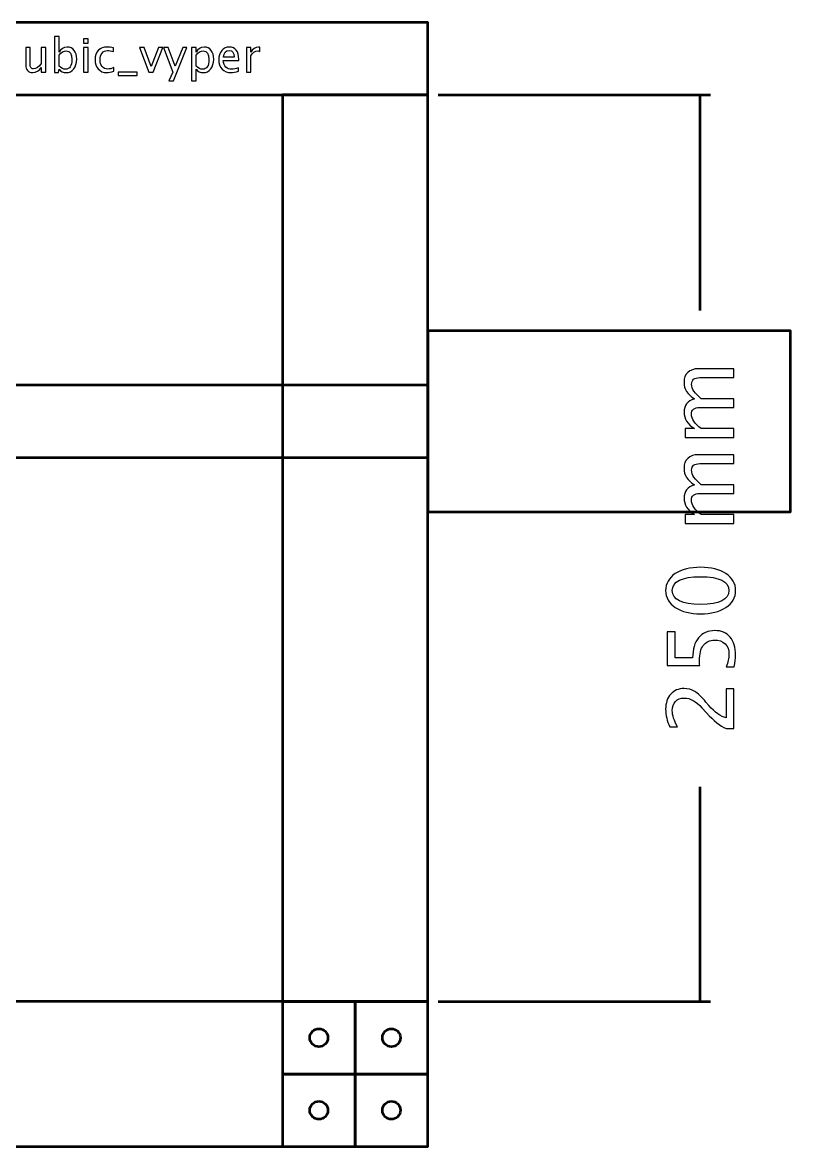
# Model space of a CAD drawing. Header units: centimetres. Extents: x -71 to 58, y -28 to 40.
# Drawn here: x 36.33 to 57.5, y -27.5 to 3.5 of the extents above; entities that cross this region are included whole.
import ezdxf

# ---------------------------------------------------------------- set-up
doc = ezdxf.new("R2010")
doc.units = ezdxf.units.CM
doc.header["$MEASUREMENT"] = 0
doc.layers.add('Layer 1', color=7, linetype='Continuous')

msp = doc.modelspace()

# ---------------------------------------------------------------- linework, layer by layer
at = {"layer": 'Layer 1', "lineweight": 53}
for points in [[(12.5, 1.49999), (47.5, 1.49999), (47.5, 3.49999), (12.5, 3.49999), (12.5, 1.49999)], [(47.5, -10.00001), (57.5, -10.00001), (57.5, -5.00001), (47.5, -5.00001), (47.5, -10.00001)], [(12.5, -8.50001), (47.5, -8.50001), (47.5, -6.50001), (12.5, -6.50001), (12.5, -8.50001)], [(12.5, -27.50001), (47.5, -27.50001), (47.5, -23.50001), (12.5, -23.50001), (12.5, -27.50001)], [(43.5, -27.50001), (47.5, -27.50001), (47.5, -23.50001), (43.5, -23.50001), (43.5, -27.50001)], [(43.5, -25.50001), (45.5, -25.50001), (45.5, -23.50001), (43.5, -23.50001), (43.5, -25.50001)], [(45.5, -25.50001), (47.5, -25.50001), (47.5, -23.50001), (45.5, -23.50001), (45.5, -25.50001)], [(43.5, -27.50001), (45.5, -27.50001), (45.5, -25.50001), (43.5, -25.50001), (43.5, -27.50001)], [(45.5, -27.50001), (47.5, -27.50001), (47.5, -25.50001), (45.5, -25.50001), (45.5, -27.50001)]]:
    msp.add_lwpolyline(points, close=True, dxfattribs=at)
for centre in [(44.50001, -24.5), (46.50001, -24.5), (44.50001, -26.5), (46.50001, -26.5)]:
    msp.add_ellipse(centre, major_axis=(0, 0.25), ratio=1, dxfattribs=at)
at = {"layer": 'Layer 1'}
for points, knots in [([(37.21596, 2.12491), (37.21596, 2.12491), (37.21596, 3.11282), (37.21596, 3.11282), (37.21596, 3.11282), (37.21596, 3.11282), (37.33802, 3.11282), (37.33802, 3.11282), (37.33802, 3.11282), (37.33802, 3.11282), (37.33802, 2.67905), (37.33802, 2.67905), (37.33802, 2.67905), (37.38803, 2.77335), (37.46325, 2.82039), (37.56349, 2.82039), (37.56349, 2.82039), (37.64465, 2.82039), (37.70843, 2.79093), (37.75505, 2.73181), (37.75505, 2.73181), (37.80167, 2.67269), (37.82498, 2.59195), (37.82498, 2.4896), (37.82498, 2.4896), (37.82498, 2.37814), (37.79849, 2.28808), (37.74572, 2.21985), (37.74572, 2.21985), (37.69296, 2.1514), (37.62345, 2.11728), (37.53742, 2.11728), (37.53742, 2.11728), (37.45753, 2.11728), (37.39099, 2.1478), (37.33802, 2.20904), (37.33802, 2.20904), (37.33802, 2.20904), (37.32318, 2.12491), (37.32318, 2.12491), (37.32318, 2.12491), (37.32318, 2.12491), (37.21596, 2.12491), (37.21596, 2.12491)], [0, 0, 0, 0, 0.08333333, 0.08333333, 0.08333333, 0.08333333, 0.16666667, 0.16666667, 0.16666667, 0.16666667, 0.25, 0.25, 0.25, 0.25, 0.33333333, 0.33333333, 0.33333333, 0.33333333, 0.41666667, 0.41666667, 0.41666667, 0.41666667, 0.5, 0.5, 0.5, 0.5, 0.58333333, 0.58333333, 0.58333333, 0.58333333, 0.66666667, 0.66666667, 0.66666667, 0.66666667, 0.75, 0.75, 0.75, 0.75, 0.83333333, 0.83333333, 0.83333333, 0.83333333, 1, 1, 1, 1]), ([(36.84894, 2.13254), (36.84894, 2.13254), (36.84894, 2.25926), (36.84894, 2.25926), (36.84894, 2.25926), (36.78388, 2.16454), (36.70484, 2.11728), (36.61202, 2.11728), (36.61202, 2.11728), (36.55311, 2.11728), (36.50628, 2.13572), (36.47153, 2.1728), (36.47153, 2.1728), (36.43657, 2.20989), (36.41919, 2.25968), (36.41919, 2.32262), (36.41919, 2.32262), (36.41919, 2.32262), (36.41919, 2.8064), (36.41919, 2.8064), (36.41919, 2.8064), (36.41919, 2.8064), (36.54125, 2.8064), (36.54125, 2.8064), (36.54125, 2.8064), (36.54125, 2.8064), (36.54125, 2.36246), (36.54125, 2.36246), (36.54125, 2.36246), (36.54125, 2.31181), (36.54866, 2.276), (36.56329, 2.25481), (36.56329, 2.25481), (36.57812, 2.23341), (36.6027, 2.22281), (36.63724, 2.22281), (36.63724, 2.22281), (36.71183, 2.22281), (36.78261, 2.27176), (36.84894, 2.36988), (36.84894, 2.36988), (36.84894, 2.36988), (36.84894, 2.8064), (36.84894, 2.8064), (36.84894, 2.8064), (36.84894, 2.8064), (36.97099, 2.8064), (36.97099, 2.8064), (36.97099, 2.8064), (36.97099, 2.8064), (36.97099, 2.13254), (36.97099, 2.13254), (36.97099, 2.13254), (36.97099, 2.13254), (36.84894, 2.13254), (36.84894, 2.13254)], [0, 0, 0, 0, 0.06666667, 0.06666667, 0.06666667, 0.06666667, 0.13333333, 0.13333333, 0.13333333, 0.13333333, 0.2, 0.2, 0.2, 0.2, 0.26666667, 0.26666667, 0.26666667, 0.26666667, 0.33333333, 0.33333333, 0.33333333, 0.33333333, 0.4, 0.4, 0.4, 0.4, 0.46666667, 0.46666667, 0.46666667, 0.46666667, 0.53333333, 0.53333333, 0.53333333, 0.53333333, 0.6, 0.6, 0.6, 0.6, 0.66666667, 0.66666667, 0.66666667, 0.66666667, 0.73333333, 0.73333333, 0.73333333, 0.73333333, 0.8, 0.8, 0.8, 0.8, 0.86666667, 0.86666667, 0.86666667, 0.86666667, 1, 1, 1, 1]), ([(38.01612, 2.92973), (38.01612, 2.92973), (38.01612, 3.05179), (38.01612, 3.05179), (38.01612, 3.05179), (38.01612, 3.05179), (38.13818, 3.05179), (38.13818, 3.05179), (38.13818, 3.05179), (38.13818, 3.05179), (38.13818, 2.92973), (38.13818, 2.92973), (38.13818, 2.92973), (38.13818, 2.92973), (38.01612, 2.92973), (38.01612, 2.92973)], [0, 0, 0, 0, 0.2, 0.2, 0.2, 0.2, 0.4, 0.4, 0.4, 0.4, 0.6, 0.6, 0.6, 0.6, 1, 1, 1, 1]), ([(38.01612, 2.13254), (38.01612, 2.13254), (38.01612, 2.8064), (38.01612, 2.8064), (38.01612, 2.8064), (38.01612, 2.8064), (38.13818, 2.8064), (38.13818, 2.8064), (38.13818, 2.8064), (38.13818, 2.8064), (38.13818, 2.13254), (38.13818, 2.13254), (38.13818, 2.13254), (38.13818, 2.13254), (38.01612, 2.13254), (38.01612, 2.13254)], [0, 0, 0, 0, 0.2, 0.2, 0.2, 0.2, 0.4, 0.4, 0.4, 0.4, 0.6, 0.6, 0.6, 0.6, 1, 1, 1, 1]), ([(38.85146, 2.15288), (38.77242, 2.12915), (38.70418, 2.11728), (38.64676, 2.11728), (38.64676, 2.11728), (38.55564, 2.11728), (38.4802, 2.15098), (38.42023, 2.21815), (38.42023, 2.21815), (38.36026, 2.28554), (38.33017, 2.37051), (38.33017, 2.47286), (38.33017, 2.47286), (38.33017, 2.58221), (38.35983, 2.6676), (38.41917, 2.72863), (38.41917, 2.72863), (38.4785, 2.78987), (38.56136, 2.82039), (38.66774, 2.82039), (38.66774, 2.82039), (38.72008, 2.82039), (38.77899, 2.81318), (38.84383, 2.79877), (38.84383, 2.79877), (38.84383, 2.79877), (38.84383, 2.69579), (38.84383, 2.69579), (38.84383, 2.69579), (38.77496, 2.71613), (38.7188, 2.7263), (38.67558, 2.7263), (38.67558, 2.7263), (38.61285, 2.7263), (38.56263, 2.70278), (38.52512, 2.65595), (38.52512, 2.65595), (38.48761, 2.60912), (38.46875, 2.54661), (38.46875, 2.46862), (38.46875, 2.46862), (38.46875, 2.39297), (38.48825, 2.33194), (38.52703, 2.28511), (38.52703, 2.28511), (38.56581, 2.23849), (38.61645, 2.21518), (38.67939, 2.21518), (38.67939, 2.21518), (38.73512, 2.21518), (38.79234, 2.22959), (38.85146, 2.25841), (38.85146, 2.25841), (38.85146, 2.25841), (38.85146, 2.15288), (38.85146, 2.15288)], [0, 0, 0, 0, 0.06666667, 0.06666667, 0.06666667, 0.06666667, 0.13333333, 0.13333333, 0.13333333, 0.13333333, 0.2, 0.2, 0.2, 0.2, 0.26666667, 0.26666667, 0.26666667, 0.26666667, 0.33333333, 0.33333333, 0.33333333, 0.33333333, 0.4, 0.4, 0.4, 0.4, 0.46666667, 0.46666667, 0.46666667, 0.46666667, 0.53333333, 0.53333333, 0.53333333, 0.53333333, 0.6, 0.6, 0.6, 0.6, 0.66666667, 0.66666667, 0.66666667, 0.66666667, 0.73333333, 0.73333333, 0.73333333, 0.73333333, 0.8, 0.8, 0.8, 0.8, 0.86666667, 0.86666667, 0.86666667, 0.86666667, 1, 1, 1, 1]), ([(39.81076, 2.13254), (39.81076, 2.13254), (39.55986, 2.8064), (39.55986, 2.8064), (39.55986, 2.8064), (39.55986, 2.8064), (39.68192, 2.8064), (39.68192, 2.8064), (39.68192, 2.8064), (39.68192, 2.8064), (39.87751, 2.28278), (39.87751, 2.28278), (39.87751, 2.28278), (39.87751, 2.28278), (40.08454, 2.8064), (40.08454, 2.8064), (40.08454, 2.8064), (40.08454, 2.8064), (40.1994, 2.8064), (40.1994, 2.8064), (40.1994, 2.8064), (40.1994, 2.8064), (39.93303, 2.13254), (39.93303, 2.13254), (39.93303, 2.13254), (39.93303, 2.13254), (39.81076, 2.13254), (39.81076, 2.13254)], [0, 0, 0, 0, 0.125, 0.125, 0.125, 0.125, 0.25, 0.25, 0.25, 0.25, 0.375, 0.375, 0.375, 0.375, 0.5, 0.5, 0.5, 0.5, 0.625, 0.625, 0.625, 0.625, 0.75, 0.75, 0.75, 0.75, 1, 1, 1, 1]), ([(40.36829, 1.88715), (40.36829, 1.88715), (40.47763, 2.13169), (40.47763, 2.13169), (40.47763, 2.13169), (40.47763, 2.13169), (40.21656, 2.8064), (40.21656, 2.8064), (40.21656, 2.8064), (40.21656, 2.8064), (40.34752, 2.8064), (40.34752, 2.8064), (40.34752, 2.8064), (40.34752, 2.8064), (40.54163, 2.29613), (40.54163, 2.29613), (40.54163, 2.29613), (40.54163, 2.29613), (40.74866, 2.8064), (40.74866, 2.8064), (40.74866, 2.8064), (40.74866, 2.8064), (40.86372, 2.8064), (40.86372, 2.8064), (40.86372, 2.8064), (40.86372, 2.8064), (40.49543, 1.88715), (40.49543, 1.88715), (40.49543, 1.88715), (40.49543, 1.88715), (40.36829, 1.88715), (40.36829, 1.88715)], [0, 0, 0, 0, 0.11111111, 0.11111111, 0.11111111, 0.11111111, 0.22222222, 0.22222222, 0.22222222, 0.22222222, 0.33333333, 0.33333333, 0.33333333, 0.33333333, 0.44444444, 0.44444444, 0.44444444, 0.44444444, 0.55555556, 0.55555556, 0.55555556, 0.55555556, 0.66666667, 0.66666667, 0.66666667, 0.66666667, 0.77777778, 0.77777778, 0.77777778, 0.77777778, 1, 1, 1, 1]), ([(40.99278, 1.88715), (40.99278, 1.88715), (40.99278, 2.8064), (40.99278, 2.8064), (40.99278, 2.8064), (40.99278, 2.8064), (41.11484, 2.8064), (41.11484, 2.8064), (41.11484, 2.8064), (41.11484, 2.8064), (41.11484, 2.67905), (41.11484, 2.67905), (41.11484, 2.67905), (41.16485, 2.77335), (41.24007, 2.82039), (41.34031, 2.82039), (41.34031, 2.82039), (41.42147, 2.82039), (41.48525, 2.79093), (41.53187, 2.73181), (41.53187, 2.73181), (41.57849, 2.67269), (41.6018, 2.59195), (41.6018, 2.4896), (41.6018, 2.4896), (41.6018, 2.37814), (41.57531, 2.28808), (41.52254, 2.21985), (41.52254, 2.21985), (41.46978, 2.1514), (41.40027, 2.11728), (41.31424, 2.11728), (41.31424, 2.11728), (41.23435, 2.11728), (41.16781, 2.1478), (41.11484, 2.20904), (41.11484, 2.20904), (41.11484, 2.20904), (41.11484, 1.88715), (41.11484, 1.88715), (41.11484, 1.88715), (41.11484, 1.88715), (40.99278, 1.88715), (40.99278, 1.88715)], [0, 0, 0, 0, 0.08333333, 0.08333333, 0.08333333, 0.08333333, 0.16666667, 0.16666667, 0.16666667, 0.16666667, 0.25, 0.25, 0.25, 0.25, 0.33333333, 0.33333333, 0.33333333, 0.33333333, 0.41666667, 0.41666667, 0.41666667, 0.41666667, 0.5, 0.5, 0.5, 0.5, 0.58333333, 0.58333333, 0.58333333, 0.58333333, 0.66666667, 0.66666667, 0.66666667, 0.66666667, 0.75, 0.75, 0.75, 0.75, 0.83333333, 0.83333333, 0.83333333, 0.83333333, 1, 1, 1, 1]), ([(42.28753, 2.15415), (42.20552, 2.12957), (42.13538, 2.11728), (42.07689, 2.11728), (42.07689, 2.11728), (41.97709, 2.11728), (41.89592, 2.15034), (41.83341, 2.21624), (41.83341, 2.21624), (41.7709, 2.28215), (41.73954, 2.36754), (41.73954, 2.47265), (41.73954, 2.47265), (41.73954, 2.57458), (41.76709, 2.65828), (41.82239, 2.72376), (41.82239, 2.72376), (41.8777, 2.78903), (41.94848, 2.82166), (42.03472, 2.82166), (42.03472, 2.82166), (42.11631, 2.82166), (42.17946, 2.79263), (42.22396, 2.73457), (42.22396, 2.73457), (42.26846, 2.6765), (42.29071, 2.59428), (42.29071, 2.4877), (42.29071, 2.4877), (42.29071, 2.4877), (42.29007, 2.4504), (42.29007, 2.4504), (42.29007, 2.4504), (42.29007, 2.4504), (41.86414, 2.4504), (41.86414, 2.4504), (41.86414, 2.4504), (41.88194, 2.28935), (41.96056, 2.20883), (42.09978, 2.20883), (42.09978, 2.20883), (42.15085, 2.20883), (42.21336, 2.22324), (42.28753, 2.25206), (42.28753, 2.25206), (42.28753, 2.25206), (42.28753, 2.15415), (42.28753, 2.15415)], [0, 0, 0, 0, 0.07692308, 0.07692308, 0.07692308, 0.07692308, 0.15384615, 0.15384615, 0.15384615, 0.15384615, 0.23076923, 0.23076923, 0.23076923, 0.23076923, 0.30769231, 0.30769231, 0.30769231, 0.30769231, 0.38461538, 0.38461538, 0.38461538, 0.38461538, 0.46153846, 0.46153846, 0.46153846, 0.46153846, 0.53846154, 0.53846154, 0.53846154, 0.53846154, 0.61538462, 0.61538462, 0.61538462, 0.61538462, 0.69230769, 0.69230769, 0.69230769, 0.69230769, 0.76923077, 0.76923077, 0.76923077, 0.76923077, 0.84615385, 0.84615385, 0.84615385, 0.84615385, 1, 1, 1, 1]), ([(42.50134, 2.13254), (42.50134, 2.13254), (42.50134, 2.8064), (42.50134, 2.8064), (42.50134, 2.8064), (42.50134, 2.8064), (42.6234, 2.8064), (42.6234, 2.8064), (42.6234, 2.8064), (42.6234, 2.8064), (42.6234, 2.67905), (42.6234, 2.67905), (42.6234, 2.67905), (42.67192, 2.77335), (42.74228, 2.82039), (42.83467, 2.82039), (42.83467, 2.82039), (42.84717, 2.82039), (42.86031, 2.81933), (42.87387, 2.81721), (42.87387, 2.81721), (42.87387, 2.81721), (42.87387, 2.70299), (42.87387, 2.70299), (42.87387, 2.70299), (42.85268, 2.70999), (42.83403, 2.71359), (42.81793, 2.71359), (42.81793, 2.71359), (42.74037, 2.71359), (42.67553, 2.66782), (42.6234, 2.57606), (42.6234, 2.57606), (42.6234, 2.57606), (42.6234, 2.13254), (42.6234, 2.13254), (42.6234, 2.13254), (42.6234, 2.13254), (42.50134, 2.13254), (42.50134, 2.13254)], [0, 0, 0, 0, 0.09090909, 0.09090909, 0.09090909, 0.09090909, 0.18181818, 0.18181818, 0.18181818, 0.18181818, 0.27272727, 0.27272727, 0.27272727, 0.27272727, 0.36363636, 0.36363636, 0.36363636, 0.36363636, 0.45454545, 0.45454545, 0.45454545, 0.45454545, 0.54545455, 0.54545455, 0.54545455, 0.54545455, 0.63636364, 0.63636364, 0.63636364, 0.63636364, 0.72727273, 0.72727273, 0.72727273, 0.72727273, 0.81818182, 0.81818182, 0.81818182, 0.81818182, 1, 1, 1, 1]), ([(37.33802, 2.29317), (37.40095, 2.23701), (37.46092, 2.20883), (37.51793, 2.20883), (37.51793, 2.20883), (37.57408, 2.20883), (37.61752, 2.23235), (37.64804, 2.27918), (37.64804, 2.27918), (37.67876, 2.32601), (37.69402, 2.39191), (37.69402, 2.4771), (37.69402, 2.4771), (37.69402, 2.63476), (37.64189, 2.71359), (37.53763, 2.71359), (37.53763, 2.71359), (37.4694, 2.71359), (37.40286, 2.67672), (37.33802, 2.60276), (37.33802, 2.60276), (37.33802, 2.60276), (37.33802, 2.29317), (37.33802, 2.29317)], [0, 0, 0, 0, 0.14285714, 0.14285714, 0.14285714, 0.14285714, 0.28571429, 0.28571429, 0.28571429, 0.28571429, 0.42857143, 0.42857143, 0.42857143, 0.42857143, 0.57142857, 0.57142857, 0.57142857, 0.57142857, 0.71428571, 0.71428571, 0.71428571, 0.71428571, 1, 1, 1, 1]), ([(41.11484, 2.29317), (41.17777, 2.23701), (41.23774, 2.20883), (41.29475, 2.20883), (41.29475, 2.20883), (41.3509, 2.20883), (41.39434, 2.23235), (41.42486, 2.27918), (41.42486, 2.27918), (41.45558, 2.32601), (41.47084, 2.39191), (41.47084, 2.4771), (41.47084, 2.4771), (41.47084, 2.63476), (41.41871, 2.71359), (41.31445, 2.71359), (41.31445, 2.71359), (41.24622, 2.71359), (41.17968, 2.67672), (41.11484, 2.60276), (41.11484, 2.60276), (41.11484, 2.60276), (41.11484, 2.29317), (41.11484, 2.29317)], [0, 0, 0, 0, 0.14285714, 0.14285714, 0.14285714, 0.14285714, 0.28571429, 0.28571429, 0.28571429, 0.28571429, 0.42857143, 0.42857143, 0.42857143, 0.42857143, 0.57142857, 0.57142857, 0.57142857, 0.57142857, 0.71428571, 0.71428571, 0.71428571, 0.71428571, 1, 1, 1, 1]), ([(41.8705, 2.54194), (41.8705, 2.54194), (42.16801, 2.54194), (42.16801, 2.54194), (42.16801, 2.54194), (42.16801, 2.66739), (42.12118, 2.73012), (42.02773, 2.73012), (42.02773, 2.73012), (41.93364, 2.73012), (41.8813, 2.66739), (41.8705, 2.54194)], [0, 0, 0, 0, 0.25, 0.25, 0.25, 0.25, 0.5, 0.5, 0.5, 0.5, 1, 1, 1, 1]), ([(38.9661, 2.041), (38.9661, 2.041), (38.9661, 2.13254), (38.9661, 2.13254), (38.9661, 2.13254), (38.9661, 2.13254), (39.49502, 2.13254), (39.49502, 2.13254), (39.49502, 2.13254), (39.49502, 2.13254), (39.49502, 2.041), (39.49502, 2.041), (39.49502, 2.041), (39.49502, 2.041), (38.9661, 2.041), (38.9661, 2.041)], [0, 0, 0, 0, 0.2, 0.2, 0.2, 0.2, 0.4, 0.4, 0.4, 0.4, 0.6, 0.6, 0.6, 0.6, 1, 1, 1, 1]), ([(55.94108, -7.94523), (55.94108, -7.94523), (54.59488, -7.94523), (54.59488, -7.94523), (54.59488, -7.94523), (54.59488, -7.94523), (54.59488, -7.70139), (54.59488, -7.70139), (54.59488, -7.70139), (54.59488, -7.70139), (54.8493, -7.70139), (54.8493, -7.70139), (54.8493, -7.70139), (54.66092, -7.58243), (54.56694, -7.43003), (54.56694, -7.24334), (54.56694, -7.24334), (54.56694, -7.06343), (54.66092, -6.94108), (54.8493, -6.87589), (54.8493, -6.87589), (54.65923, -6.76032), (54.5644, -6.60961), (54.5644, -6.42462), (54.5644, -6.42462), (54.5644, -6.30651), (54.59911, -6.21464), (54.66896, -6.14903), (54.66896, -6.14903), (54.73881, -6.08341), (54.8366, -6.05039), (54.96233, -6.05039), (54.96233, -6.05039), (54.96233, -6.05039), (55.94108, -6.05039), (55.94108, -6.05039), (55.94108, -6.05039), (55.94108, -6.05039), (55.94108, -6.29423), (55.94108, -6.29423), (55.94108, -6.29423), (55.94108, -6.29423), (55.00255, -6.29423), (55.00255, -6.29423), (55.00255, -6.29423), (54.8493, -6.29423), (54.77268, -6.35519), (54.77268, -6.47711), (54.77268, -6.47711), (54.77268, -6.60369), (54.862, -6.73661), (55.04107, -6.87589), (55.04107, -6.87589), (55.04107, -6.87589), (55.94108, -6.87589), (55.94108, -6.87589), (55.94108, -6.87589), (55.94108, -6.87589), (55.94108, -7.11973), (55.94108, -7.11973), (55.94108, -7.11973), (55.94108, -7.11973), (55.0017, -7.11973), (55.0017, -7.11973), (55.0017, -7.11973), (54.84719, -7.11973), (54.77014, -7.18154), (54.77014, -7.30557), (54.77014, -7.30557), (54.77014, -7.42876), (54.85989, -7.56084), (55.0398, -7.70139), (55.0398, -7.70139), (55.0398, -7.70139), (55.94108, -7.70139), (55.94108, -7.70139), (55.94108, -7.70139), (55.94108, -7.70139), (55.94108, -7.94523), (55.94108, -7.94523)], [0, 0, 0, 0, 0.04761905, 0.04761905, 0.04761905, 0.04761905, 0.0952381, 0.0952381, 0.0952381, 0.0952381, 0.14285714, 0.14285714, 0.14285714, 0.14285714, 0.19047619, 0.19047619, 0.19047619, 0.19047619, 0.23809524, 0.23809524, 0.23809524, 0.23809524, 0.28571429, 0.28571429, 0.28571429, 0.28571429, 0.33333333, 0.33333333, 0.33333333, 0.33333333, 0.38095238, 0.38095238, 0.38095238, 0.38095238, 0.42857143, 0.42857143, 0.42857143, 0.42857143, 0.47619048, 0.47619048, 0.47619048, 0.47619048, 0.52380952, 0.52380952, 0.52380952, 0.52380952, 0.57142857, 0.57142857, 0.57142857, 0.57142857, 0.61904762, 0.61904762, 0.61904762, 0.61904762, 0.66666667, 0.66666667, 0.66666667, 0.66666667, 0.71428571, 0.71428571, 0.71428571, 0.71428571, 0.76190476, 0.76190476, 0.76190476, 0.76190476, 0.80952381, 0.80952381, 0.80952381, 0.80952381, 0.85714286, 0.85714286, 0.85714286, 0.85714286, 0.9047619, 0.9047619, 0.9047619, 0.9047619, 1, 1, 1, 1]), ([(55.94108, -10.31674), (55.94108, -10.31674), (54.59488, -10.31674), (54.59488, -10.31674), (54.59488, -10.31674), (54.59488, -10.31674), (54.59488, -10.0729), (54.59488, -10.0729), (54.59488, -10.0729), (54.59488, -10.0729), (54.8493, -10.0729), (54.8493, -10.0729), (54.8493, -10.0729), (54.66092, -9.95394), (54.56694, -9.80154), (54.56694, -9.61485), (54.56694, -9.61485), (54.56694, -9.43494), (54.66092, -9.31259), (54.8493, -9.2474), (54.8493, -9.2474), (54.65923, -9.13183), (54.5644, -8.98112), (54.5644, -8.79613), (54.5644, -8.79613), (54.5644, -8.67802), (54.59911, -8.58615), (54.66896, -8.52054), (54.66896, -8.52054), (54.73881, -8.45492), (54.8366, -8.4219), (54.96233, -8.4219), (54.96233, -8.4219), (54.96233, -8.4219), (55.94108, -8.4219), (55.94108, -8.4219), (55.94108, -8.4219), (55.94108, -8.4219), (55.94108, -8.66574), (55.94108, -8.66574), (55.94108, -8.66574), (55.94108, -8.66574), (55.00255, -8.66574), (55.00255, -8.66574), (55.00255, -8.66574), (54.8493, -8.66574), (54.77268, -8.7267), (54.77268, -8.84862), (54.77268, -8.84862), (54.77268, -8.9752), (54.862, -9.10812), (55.04107, -9.2474), (55.04107, -9.2474), (55.04107, -9.2474), (55.94108, -9.2474), (55.94108, -9.2474), (55.94108, -9.2474), (55.94108, -9.2474), (55.94108, -9.49124), (55.94108, -9.49124), (55.94108, -9.49124), (55.94108, -9.49124), (55.0017, -9.49124), (55.0017, -9.49124), (55.0017, -9.49124), (54.84719, -9.49124), (54.77014, -9.55305), (54.77014, -9.67708), (54.77014, -9.67708), (54.77014, -9.80027), (54.85989, -9.93235), (55.0398, -10.0729), (55.0398, -10.0729), (55.0398, -10.0729), (55.94108, -10.0729), (55.94108, -10.0729), (55.94108, -10.0729), (55.94108, -10.0729), (55.94108, -10.31674), (55.94108, -10.31674)], [0, 0, 0, 0, 0.04761905, 0.04761905, 0.04761905, 0.04761905, 0.0952381, 0.0952381, 0.0952381, 0.0952381, 0.14285714, 0.14285714, 0.14285714, 0.14285714, 0.19047619, 0.19047619, 0.19047619, 0.19047619, 0.23809524, 0.23809524, 0.23809524, 0.23809524, 0.28571429, 0.28571429, 0.28571429, 0.28571429, 0.33333333, 0.33333333, 0.33333333, 0.33333333, 0.38095238, 0.38095238, 0.38095238, 0.38095238, 0.42857143, 0.42857143, 0.42857143, 0.42857143, 0.47619048, 0.47619048, 0.47619048, 0.47619048, 0.52380952, 0.52380952, 0.52380952, 0.52380952, 0.57142857, 0.57142857, 0.57142857, 0.57142857, 0.61904762, 0.61904762, 0.61904762, 0.61904762, 0.66666667, 0.66666667, 0.66666667, 0.66666667, 0.71428571, 0.71428571, 0.71428571, 0.71428571, 0.76190476, 0.76190476, 0.76190476, 0.76190476, 0.80952381, 0.80952381, 0.80952381, 0.80952381, 0.85714286, 0.85714286, 0.85714286, 0.85714286, 0.9047619, 0.9047619, 0.9047619, 0.9047619, 1, 1, 1, 1]), ([(55.9868, -12.16756), (55.9868, -12.36018), (55.89832, -12.51554), (55.72179, -12.63323), (55.72179, -12.63323), (55.54526, -12.75134), (55.31243, -12.81018), (55.02287, -12.81018), (55.02287, -12.81018), (54.73331, -12.81018), (54.50048, -12.75134), (54.32395, -12.63323), (54.32395, -12.63323), (54.14742, -12.51554), (54.05894, -12.36018), (54.05894, -12.16756), (54.05894, -12.16756), (54.05894, -11.9741), (54.14699, -11.81873), (54.3231, -11.70105), (54.3231, -11.70105), (54.49921, -11.58378), (54.73246, -11.52494), (55.02287, -11.52494), (55.02287, -11.52494), (55.31243, -11.52494), (55.54526, -11.58378), (55.72179, -11.70105), (55.72179, -11.70105), (55.89832, -11.81873), (55.9868, -11.9741), (55.9868, -12.16756)], [0, 0, 0, 0, 0.11111111, 0.11111111, 0.11111111, 0.11111111, 0.22222222, 0.22222222, 0.22222222, 0.22222222, 0.33333333, 0.33333333, 0.33333333, 0.33333333, 0.44444444, 0.44444444, 0.44444444, 0.44444444, 0.55555556, 0.55555556, 0.55555556, 0.55555556, 0.66666667, 0.66666667, 0.66666667, 0.66666667, 0.77777778, 0.77777778, 0.77777778, 0.77777778, 1, 1, 1, 1]), ([(55.80392, -12.16798), (55.80392, -11.91356), (55.54357, -11.78656), (55.02287, -11.78656), (55.02287, -11.78656), (54.50217, -11.78656), (54.24182, -11.91356), (54.24182, -12.16798), (54.24182, -12.16798), (54.24182, -12.42156), (54.50217, -12.54856), (55.02287, -12.54856), (55.02287, -12.54856), (55.54357, -12.54856), (55.80392, -12.42156), (55.80392, -12.16798)], [0, 0, 0, 0, 0.2, 0.2, 0.2, 0.2, 0.4, 0.4, 0.4, 0.4, 0.6, 0.6, 0.6, 0.6, 1, 1, 1, 1]), ([(55.9487, -14.26645), (55.9487, -14.26645), (55.73026, -14.26645), (55.73026, -14.26645), (55.73026, -14.26645), (55.77937, -14.14495), (55.80392, -14.02981), (55.80392, -13.91974), (55.80392, -13.91974), (55.80392, -13.79951), (55.76836, -13.70469), (55.69724, -13.63568), (55.69724, -13.63568), (55.62612, -13.56668), (55.52833, -13.53239), (55.40387, -13.53239), (55.40387, -13.53239), (55.2701, -13.53239), (55.16765, -13.58107), (55.09695, -13.67844), (55.09695, -13.67844), (55.02626, -13.77581), (54.99112, -13.91678), (54.99112, -14.10093), (54.99112, -14.10093), (54.99112, -14.14368), (54.99408, -14.18898), (55.00001, -14.23597), (55.00001, -14.23597), (55.00001, -14.23597), (54.10466, -14.23597), (54.10466, -14.23597), (54.10466, -14.23597), (54.10466, -14.23597), (54.10466, -13.30633), (54.10466, -13.30633), (54.10466, -13.30633), (54.10466, -13.30633), (54.31802, -13.30633), (54.31802, -13.30633), (54.31802, -13.30633), (54.31802, -13.30633), (54.31802, -14.02261), (54.31802, -14.02261), (54.31802, -14.02261), (54.31802, -14.02261), (54.80316, -14.02261), (54.80316, -14.02261), (54.80316, -14.02261), (54.80316, -13.78639), (54.85735, -13.60224), (54.96572, -13.46974), (54.96572, -13.46974), (55.07367, -13.33723), (55.22353, -13.27077), (55.4153, -13.27077), (55.4153, -13.27077), (55.59395, -13.27077), (55.73365, -13.33088), (55.83482, -13.45111), (55.83482, -13.45111), (55.936, -13.57134), (55.9868, -13.73728), (55.9868, -13.94895), (55.9868, -13.94895), (55.9868, -14.04335), (55.9741, -14.14919), (55.9487, -14.26645)], [0, 0, 0, 0, 0.05555556, 0.05555556, 0.05555556, 0.05555556, 0.11111111, 0.11111111, 0.11111111, 0.11111111, 0.16666667, 0.16666667, 0.16666667, 0.16666667, 0.22222222, 0.22222222, 0.22222222, 0.22222222, 0.27777778, 0.27777778, 0.27777778, 0.27777778, 0.33333333, 0.33333333, 0.33333333, 0.33333333, 0.38888889, 0.38888889, 0.38888889, 0.38888889, 0.44444444, 0.44444444, 0.44444444, 0.44444444, 0.5, 0.5, 0.5, 0.5, 0.55555556, 0.55555556, 0.55555556, 0.55555556, 0.61111111, 0.61111111, 0.61111111, 0.61111111, 0.66666667, 0.66666667, 0.66666667, 0.66666667, 0.72222222, 0.72222222, 0.72222222, 0.72222222, 0.77777778, 0.77777778, 0.77777778, 0.77777778, 0.83333333, 0.83333333, 0.83333333, 0.83333333, 0.88888889, 0.88888889, 0.88888889, 0.88888889, 1, 1, 1, 1]), ([(55.94108, -15.97164), (55.94108, -15.97164), (55.72772, -15.97164), (55.72772, -15.97164), (55.72772, -15.97164), (55.56135, -15.90052), (55.37974, -15.75701), (55.18374, -15.54069), (55.18374, -15.54069), (55.18374, -15.54069), (55.05843, -15.40099), (55.05843, -15.40099), (55.05843, -15.40099), (54.89502, -15.22107), (54.73331, -15.1309), (54.57244, -15.1309), (54.57244, -15.1309), (54.47, -15.1309), (54.38914, -15.1618), (54.3303, -15.22319), (54.3303, -15.22319), (54.27145, -15.28457), (54.24182, -15.36966), (54.24182, -15.47761), (54.24182, -15.47761), (54.24182, -15.60376), (54.29008, -15.7532), (54.3866, -15.92592), (54.3866, -15.92592), (54.3866, -15.92592), (54.17324, -15.92592), (54.17324, -15.92592), (54.17324, -15.92592), (54.09704, -15.76294), (54.05894, -15.6008), (54.05894, -15.43909), (54.05894, -15.43909), (54.05894, -15.26721), (54.10508, -15.12921), (54.19779, -15.02507), (54.19779, -15.02507), (54.2905, -14.92135), (54.41327, -14.86928), (54.56652, -14.86928), (54.56652, -14.86928), (54.67658, -14.86928), (54.77437, -14.89553), (54.85946, -14.94802), (54.85946, -14.94802), (54.94498, -15.00094), (55.04827, -15.09873), (55.17019, -15.24224), (55.17019, -15.24224), (55.17019, -15.24224), (55.25062, -15.33664), (55.25062, -15.33664), (55.25062, -15.33664), (55.41742, -15.53307), (55.57617, -15.64652), (55.72772, -15.677), (55.72772, -15.677), (55.72772, -15.677), (55.72772, -14.8769), (55.72772, -14.8769), (55.72772, -14.8769), (55.72772, -14.8769), (55.94108, -14.8769), (55.94108, -14.8769), (55.94108, -14.8769), (55.94108, -14.8769), (55.94108, -15.97164), (55.94108, -15.97164)], [0, 0, 0, 0, 0.05263158, 0.05263158, 0.05263158, 0.05263158, 0.10526316, 0.10526316, 0.10526316, 0.10526316, 0.15789474, 0.15789474, 0.15789474, 0.15789474, 0.21052632, 0.21052632, 0.21052632, 0.21052632, 0.26315789, 0.26315789, 0.26315789, 0.26315789, 0.31578947, 0.31578947, 0.31578947, 0.31578947, 0.36842105, 0.36842105, 0.36842105, 0.36842105, 0.42105263, 0.42105263, 0.42105263, 0.42105263, 0.47368421, 0.47368421, 0.47368421, 0.47368421, 0.52631579, 0.52631579, 0.52631579, 0.52631579, 0.57894737, 0.57894737, 0.57894737, 0.57894737, 0.63157895, 0.63157895, 0.63157895, 0.63157895, 0.68421053, 0.68421053, 0.68421053, 0.68421053, 0.73684211, 0.73684211, 0.73684211, 0.73684211, 0.78947368, 0.78947368, 0.78947368, 0.78947368, 0.84210526, 0.84210526, 0.84210526, 0.84210526, 0.89473684, 0.89473684, 0.89473684, 0.89473684, 1, 1, 1, 1])]:
    msp.add_open_spline(points, degree=3, knots=knots, dxfattribs=at)
at = {"layer": 'Layer 1', "lineweight": 53}
msp.add_open_spline([(43.5, 1.49999), (43.5, 1.49999), (47.5, 1.49999), (47.5, 1.49999), (47.5, 1.49999), (47.5, 1.49999), (47.5, -23.50001), (47.5, -23.50001), (47.5, -23.50001), (47.5, -23.50001), (43.5, -23.50001), (43.5, -23.50001), (43.5, -23.50001), (43.5, -23.50001), (43.5, 1.49999), (43.5, 1.49999)], degree=3, knots=[0, 0, 0, 0, 0.2, 0.2, 0.2, 0.2, 0.4, 0.4, 0.4, 0.4, 0.6, 0.6, 0.6, 0.6, 1, 1, 1, 1], dxfattribs=at)
for points in [[(47.79107, 1.49999), (47.79107, 1.49999), (55.29107, 1.49999), (55.29107, 1.49999)], [(55.00001, 1.49999), (55.00001, 1.49999), (55.00001, -4.44105), (55.00001, -4.44105)], [(55.00001, -17.58098), (55.00001, -17.58098), (55.00001, -23.50001), (55.00001, -23.50001)], [(47.79106, -23.50001), (47.79106, -23.50001), (55.29107, -23.50001), (55.29107, -23.50001)]]:
    msp.add_open_spline(points, degree=3, dxfattribs=at)

doc.saveas('drawing.dxf')
